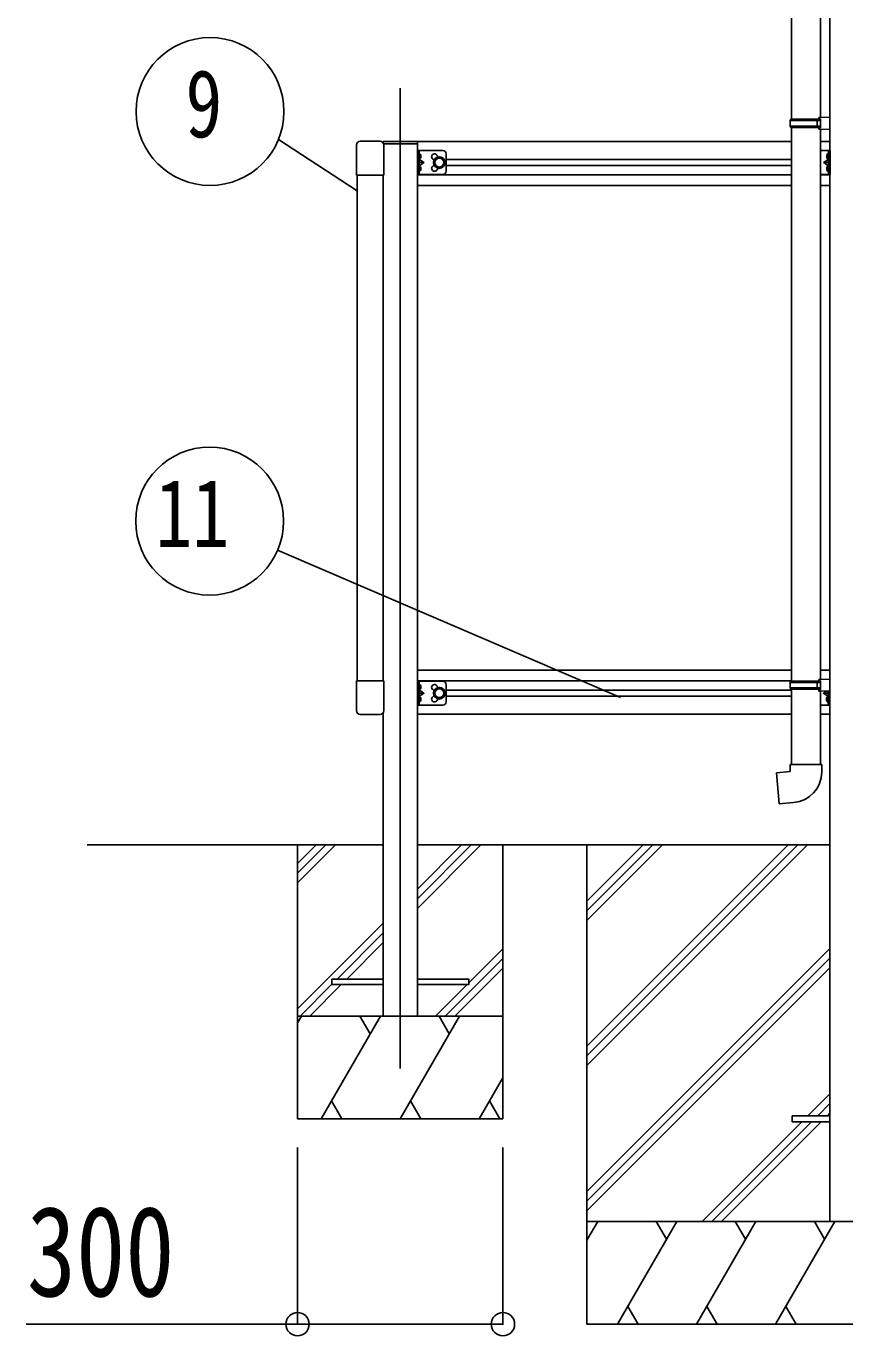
# Model space of a CAD drawing. Units: millimetres, scale not verified. Extents: x -16820 to 16820, y -11880 to 11880.
# Drawn here: x -9405 to -8209, y -5575 to -3662 of the extents above; entities that cross this region are included whole.
import ezdxf
from ezdxf.enums import TextEntityAlignment as Align

# ---------------------------------------------------------------- set-up
doc = ezdxf.new("R2010")
doc.units = ezdxf.units.MM
doc.header["$LTSCALE"] = 40
for name, color, linetype in [('0-3_YKK_12', 2, 'Continuous'), ('0-4_YKK_13', 4, 'Continuous'), ('0-5_YKK_A1', 4, 'Continuous'), ('0-6_YKK_D', 6, 'Continuous')]:
    doc.layers.add(name, color=color, linetype=linetype)
doc.styles.add('ＭＳ ゴシック', font='')
doc.styles.get('ＭＳ ゴシック').set_extended_font_data('MS Gothic')

msp = doc.modelspace()

# ---------------------------------------------------------------- linework, layer by layer
at = {"layer": '0-3_YKK_12'}
msp.add_line((-8858.8, -5184.61), (-8858.8, -3752.92), dxfattribs=at)
at = {"layer": '0-4_YKK_13'}
for p, q in [((-8287.2, -3034.13), (-8287.2, -3798.38)), ((-8245.2, -3036.68), (-8245.2, -3795.82)), ((-8289.2, -3800.38), (-8288.2, -3798.38)), ((-8289.2, -3800.38), (-8245.2, -3800.38)), ((-8289.2, -3800.38), (-8289.2, -3808.38)), ((-8288.2, -3798.38), (-8245.2, -3798.38)), ((-8249.68, -3800.38), (-8250.11, -3798.38)), ((-8247.2, -3795.88), (-8231.2, -3795.41)), ((-8247.2, -3797.88), (-8247.2, -3795.88)), ((-8247.2, -3797.88), (-8245.2, -3797.88)), ((-8231.2, -3795.41), (-8231.2, -3813.35)), ((-8289.2, -3808.38), (-8245.2, -3808.38)), ((-8289.2, -3808.38), (-8288.2, -3810.38)), ((-8288.2, -3810.38), (-8245.2, -3810.38)), ((-8287.2, -3810.38), (-8287.2, -4618.87)), ((-8247.2, -3812.88), (-8247.2, -3810.88)), ((-8247.2, -3812.88), (-8231.2, -3813.35)), ((-8245.2, -3812.94), (-8245.2, -4616.32)), ((-8922.8, -3879.76), (-8922.8, -3836.06)), ((-8917.3, -3830.56), (-8888.3, -3830.56)), ((-8883.8, -3831.06), (-8833.8, -3831.06)), ((-8883.8, -3831.06), (-8883.8, -3832.9)), ((-8883.18, -3834.06), (-8833.8, -3834.06)), ((-8882.8, -3836.06), (-8882.8, -3879.76)), ((-8833.8, -3834.06), (-8833.8, -3831.06)), ((-8833.8, -3879.06), (-8833.8, -3844.06)), ((-8796.8, -3844.06), (-8833.8, -3844.06)), ((-8831.3, -3879.06), (-8831.3, -3844.06)), ((-8244.8, -3844.06), (-8230.8, -3844.06)), ((-8233.3, -3879.06), (-8233.3, -3844.06)), ((-8230.8, -3879.06), (-8230.8, -3844.06)), ((-8831.28, -3851.41), (-8831.89, -3852.56)), ((-8831.28, -3853.7), (-8831.89, -3852.56)), ((-8831.3, -3847.86), (-8831.01, -3847.86)), ((-8831.3, -3847.86), (-8831.3, -3857.26)), ((-8831.01, -3857.26), (-8831.3, -3857.26)), ((-8831.3, -3861.56), (-8824.3, -3861.56)), ((-8829.19, -3850.41), (-8831.21, -3851.41)), ((-8829.19, -3854.71), (-8831.21, -3853.7)), ((-8831.01, -3847.86), (-8831.01, -3857.26)), ((-8791.8, -3874.06), (-8791.8, -3849.06)), ((-8233.3, -3861.56), (-8240.3, -3861.56)), ((-8235.41, -3850.41), (-8233.39, -3851.41)), ((-8235.41, -3854.71), (-8233.39, -3853.7)), ((-8233.3, -3847.86), (-8233.59, -3847.86)), ((-8233.59, -3847.86), (-8233.59, -3857.26)), ((-8233.59, -3857.26), (-8233.3, -3857.26)), ((-8233.33, -3851.41), (-8232.72, -3852.56)), ((-8233.33, -3853.7), (-8232.72, -3852.56)), ((-8233.3, -3847.86), (-8233.3, -3857.26)), ((-8882.8, -3879.76), (-8922.8, -3879.76)), ((-8796.8, -3879.06), (-8833.8, -3879.06)), ((-8831.28, -3869.41), (-8831.89, -3870.56)), ((-8831.28, -3871.7), (-8831.89, -3870.56)), ((-8831.01, -3865.86), (-8831.3, -3865.86)), ((-8831.3, -3875.26), (-8831.3, -3865.86)), ((-8831.3, -3875.26), (-8831.01, -3875.26)), ((-8829.19, -3868.41), (-8831.21, -3869.41)), ((-8829.19, -3872.71), (-8831.21, -3871.7)), ((-8831.01, -3875.26), (-8831.01, -3865.86)), ((-8244.8, -3879.06), (-8230.8, -3879.06)), ((-8235.41, -3868.41), (-8233.39, -3869.41)), ((-8235.41, -3872.71), (-8233.39, -3871.7)), ((-8233.59, -3865.86), (-8233.3, -3865.86)), ((-8233.59, -3875.26), (-8233.59, -3865.86)), ((-8233.3, -3875.26), (-8233.59, -3875.26)), ((-8233.33, -3869.41), (-8232.72, -3870.56)), ((-8233.33, -3871.7), (-8232.72, -3870.56)), ((-8233.3, -3875.26), (-8233.3, -3865.86)), ((-8922.8, -4618.36), (-8922.8, -4662.06)), ((-8882.8, -4618.36), (-8922.8, -4618.36)), ((-8882.8, -4662.06), (-8882.8, -4618.36)), ((-8833.8, -4654.06), (-8833.8, -4619.06)), ((-8796.8, -4619.06), (-8833.8, -4619.06)), ((-8831.28, -4626.41), (-8831.89, -4627.56)), ((-8831.28, -4628.7), (-8831.89, -4627.56)), ((-8831.3, -4654.06), (-8831.3, -4619.06)), ((-8831.3, -4622.86), (-8831.01, -4622.86)), ((-8831.3, -4622.86), (-8831.3, -4632.26)), ((-8829.19, -4625.41), (-8831.21, -4626.41)), ((-8831.01, -4622.86), (-8831.01, -4632.26)), ((-8791.8, -4649.06), (-8791.8, -4624.06)), ((-8289.2, -4620.87), (-8288.2, -4618.87)), ((-8289.2, -4620.87), (-8245.2, -4620.87)), ((-8289.2, -4620.87), (-8289.2, -4628.87)), ((-8288.2, -4618.87), (-8245.2, -4618.87)), ((-8249.68, -4620.87), (-8250.11, -4618.87)), ((-8247.2, -4616.37), (-8231.2, -4615.9)), ((-8247.2, -4618.37), (-8247.2, -4616.37)), ((-8247.2, -4618.37), (-8245.2, -4618.37)), ((-8231.2, -4615.9), (-8231.2, -4633.43)), ((-8231.2, -4619.06), (-8231.2, -4654.06)), ((-8831.28, -4644.41), (-8831.89, -4645.56)), ((-8831.28, -4646.7), (-8831.89, -4645.56)), ((-8831.01, -4632.26), (-8831.3, -4632.26)), ((-8831.3, -4636.56), (-8824.3, -4636.56)), ((-8831.01, -4640.86), (-8831.3, -4640.86)), ((-8831.3, -4650.26), (-8831.3, -4640.86)), ((-8829.19, -4629.71), (-8831.21, -4628.7)), ((-8829.19, -4643.41), (-8831.21, -4644.41)), ((-8829.19, -4647.71), (-8831.21, -4646.7)), ((-8831.01, -4650.26), (-8831.01, -4640.86)), ((-8289.2, -4628.87), (-8245.2, -4628.87)), ((-8289.2, -4628.87), (-8288.2, -4630.87)), ((-8288.2, -4630.87), (-8245.2, -4630.87)), ((-8287.2, -4740.88), (-8287.2, -4630.87)), ((-8247.2, -4633.37), (-8247.2, -4631.37)), ((-8247.2, -4633.18), (-8231.2, -4633.65)), ((-8247.2, -4633.37), (-8245.2, -4633.43)), ((-8245.2, -4633.43), (-8245.2, -4740.88)), ((-8233.7, -4636.56), (-8240.7, -4636.56)), ((-8235.81, -4643.41), (-8233.79, -4644.41)), ((-8235.81, -4647.71), (-8233.79, -4646.7)), ((-8233.99, -4640.86), (-8233.7, -4640.86)), ((-8233.99, -4650.26), (-8233.99, -4640.86)), ((-8233.73, -4644.41), (-8233.12, -4645.56)), ((-8233.73, -4646.7), (-8233.12, -4645.56)), ((-8233.7, -4633.58), (-8233.7, -4654.06)), ((-8233.7, -4650.26), (-8233.7, -4640.86)), ((-8796.8, -4654.06), (-8833.8, -4654.06)), ((-8831.3, -4650.26), (-8831.01, -4650.26)), ((-8245.2, -4654.06), (-8231.2, -4654.06)), ((-8233.7, -4650.26), (-8233.99, -4650.26)), ((-8917.3, -4667.56), (-8888.3, -4667.56)), ((-8289.2, -4740.88), (-8243.2, -4740.88)), ((-8289.2, -4750.88), (-8289.2, -4740.88)), ((-8243.2, -4740.88), (-8243.2, -4751.79)), ((-8883.8, -5054.06), (-8958.8, -5054.06)), ((-8833.8, -5062.06), (-8758.8, -5062.06)), ((-8286.2, -5253.56), (-8286.2, -5262.56)), ((-8286.2, -5253.56), (-8231.4, -5253.56)), ((-8286.2, -5262.56), (-8231.4, -5262.56))]:
    msp.add_line(p, q, dxfattribs=at)
for points in [[(-8249.68, -3800.38), (-8249.68, -3808.38), (-8250.11, -3810.38)], [(-8247.2, -3810.88), (-8245.2, -3810.88), (-8245.2, -3797.88)], [(-8830.7, -3866.13), (-8824.3, -3861.56), (-8830.7, -3856.99)], [(-8233.9, -3866.13), (-8240.3, -3861.56), (-8233.9, -3856.99)], [(-8249.68, -4620.87), (-8249.68, -4628.87), (-8250.11, -4630.87)], [(-8247.2, -4631.37), (-8245.2, -4631.37), (-8245.2, -4618.37)], [(-8830.7, -4641.13), (-8824.3, -4636.56), (-8830.7, -4631.99)], [(-8236.42, -4633.5), (-8240.7, -4636.56), (-8234.3, -4641.13)], [(-8284.28, -4796.25), (-8305.12, -4798.07), (-8309.13, -4752.62), (-8289.2, -4750.88)], [(-8958.8, -5054.06), (-8958.8, -5062.06), (-8883.8, -5062.06)], [(-8758.8, -5062.06), (-8758.8, -5054.06), (-8833.8, -5054.06)]]:
    msp.add_lwpolyline(points, dxfattribs=at)
for points in [[(-8801.8, -3854.05), (-8808.3, -3857.81), (-8808.3, -3865.31), (-8801.8, -3869.06), (-8795.3, -3865.31), (-8795.3, -3857.81)], [(-8801.8, -4629.05), (-8808.3, -4632.81), (-8808.3, -4640.31), (-8801.8, -4644.06), (-8795.3, -4640.31), (-8795.3, -4632.81)]]:
    msp.add_lwpolyline(points, close=True, dxfattribs=at)
for centre, radius in [((-8801.8, -3861.56), 8.5), ((-8801.8, -3861.56), 7.5), ((-8801.8, -3861.56), 6.5), ((-8801.8, -4636.56), 8.5), ((-8801.8, -4636.56), 7.5), ((-8801.8, -4636.56), 6.5)]:
    msp.add_circle(centre, radius, dxfattribs=at)
for centre, radius, start, end in [((-8917.3, -3836.06), 5.5, 90, 180), ((-8888.3, -3836.06), 5.5, 0, 90), ((-8796.8, -3849.06), 5, 0, 90), ((-8834.9, -3852.56), 6.1, 309.60193, 50.39807), ((-8808.8, -3853.06), 4.25, 353.70569, 265.23923), ((-8229.7, -3852.56), 6.1, 129.60193, 230.39807), ((-8834.9, -3870.56), 6.1, 309.60193, 50.39807), ((-8808.8, -3870.06), 4.25, 94.76077, 6.29431), ((-8796.8, -3874.06), 5, 270, 0), ((-8229.7, -3870.56), 6.1, 129.60193, 230.39807), ((-8834.9, -4627.56), 6.1, 309.60193, 50.39807), ((-8808.8, -4628.06), 4.25, 353.70569, 265.23923), ((-8796.8, -4624.06), 5, 0, 90), ((-8834.9, -4645.56), 6.1, 309.60193, 50.39807), ((-8808.8, -4645.06), 4.25, 94.76077, 6.29431), ((-8230.1, -4645.56), 6.1, 129.60193, 230.39807), ((-8917.3, -4662.06), 5.5, 180, 270), ((-8888.3, -4662.06), 5.5, 270, 0), ((-8796.8, -4649.06), 5, 270, 0), ((-8287.85, -4751.74), 44.65, 274.58477, 359.9367)]:
    msp.add_arc(centre, radius, start, end, dxfattribs=at)
at = {"layer": '0-5_YKK_A1'}
for p, q in [((-8231.2, -5408.06), (-8231.2, -2729.06)), ((-8286.8, -3831.06), (-8833.8, -3831.06)), ((-8833.8, -5108.06), (-8833.8, -3834.06)), ((-8230.8, -3831.06), (-8244.8, -3831.06)), ((-8791.8, -3857.06), (-8286.8, -3857.06)), ((-8921.8, -4618.36), (-8921.8, -3879.76)), ((-8883.8, -3879.76), (-8883.8, -4618.36)), ((-8833.8, -3879.56), (-8286.8, -3879.56)), ((-8791.8, -3866.06), (-8286.8, -3866.06)), ((-8244.8, -3879.56), (-8230.8, -3879.56)), ((-8286.8, -3895.06), (-8833.8, -3895.06)), ((-8244.8, -3895.06), (-8230.8, -3895.06)), ((-8833.8, -4603.06), (-8287.2, -4603.06)), ((-8245.2, -4603.06), (-8231.2, -4603.06)), ((-8833.8, -4618.56), (-8287.2, -4618.56)), ((-8791.8, -4632.06), (-8287.2, -4632.06)), ((-8791.8, -4641.06), (-8287.2, -4641.06)), ((-8883.8, -5108.06), (-8883.8, -4665.22)), ((-8833.8, -4667.06), (-8287.2, -4667.06)), ((-8245.2, -4667.06), (-8231.2, -4667.06)), ((-9316.04, -4858.06), (-8884, -4858.06)), ((-9008.8, -4858.06), (-9008.8, -5258.06)), ((-9008.8, -4885.41), (-8981.45, -4858.06)), ((-9008.8, -4899.55), (-8967.31, -4858.06)), ((-9008.8, -4913.69), (-8953.17, -4858.06)), ((-8834, -4858.06), (-8231, -4858.06)), ((-8833.8, -4950.82), (-8741.04, -4858.06)), ((-8833.8, -4936.68), (-8755.18, -4858.06)), ((-8833.8, -4922.54), (-8769.32, -4858.06)), ((-8708.8, -5258.06), (-8708.8, -4858.06)), ((-8586.2, -4858.06), (-8586.2, -5558.06)), ((-8586.2, -5152.23), (-8292.02, -4858.06)), ((-8586.2, -5166.38), (-8277.88, -4858.06)), ((-8586.2, -5180.52), (-8263.74, -4858.06)), ((-8586.2, -4968.39), (-8475.87, -4858.06)), ((-8586.2, -4954.25), (-8490.01, -4858.06)), ((-8586.2, -4940.1), (-8504.15, -4858.06)), ((-9008.8, -5097.54), (-8883.8, -4972.54)), ((-8951.18, -5054.06), (-8883.8, -4986.68)), ((-8937.04, -5054.06), (-8883.8, -5000.82)), ((-8758.8, -5059.67), (-8708.8, -5009.67)), ((-8586.2, -5364.37), (-8231.4, -5009.57)), ((-8793.05, -5108.06), (-8708.8, -5023.81)), ((-8586.2, -5378.51), (-8231.4, -5023.71)), ((-8778.91, -5108.06), (-8708.8, -5037.95)), ((-8586.2, -5392.65), (-8231.4, -5037.85)), ((-9005.18, -5108.06), (-8958.8, -5061.68)), ((-8991.04, -5108.06), (-8945.04, -5062.06)), ((-8807.19, -5108.06), (-8761.19, -5062.06)), ((-9008.8, -5117.87), (-9003.14, -5108.06)), ((-9008.8, -5108.06), (-8708.8, -5108.06)), ((-8974.27, -5258.06), (-8887.67, -5108.06)), ((-8902.67, -5134.04), (-8917.67, -5108.06)), ((-8858.8, -5258.06), (-8772.2, -5108.06)), ((-8787.2, -5134.04), (-8802.2, -5108.06)), ((-8743.33, -5258.06), (-8708.8, -5198.26)), ((-8959.27, -5232.08), (-8944.27, -5258.06)), ((-8843.8, -5232.08), (-8828.8, -5258.06)), ((-8728.33, -5232.08), (-8713.33, -5258.06)), ((-8263.26, -5253.56), (-8231.4, -5221.7)), ((-8249.12, -5253.56), (-8231.4, -5235.84)), ((-9008.8, -5258.06), (-8708.8, -5258.06)), ((-8234.98, -5253.56), (-8231.4, -5249.98)), ((-8417.76, -5408.06), (-8272.26, -5262.56)), ((-8403.62, -5408.06), (-8258.12, -5262.56)), ((-8389.48, -5408.06), (-8243.98, -5262.56)), ((-7786.2, -5408.06), (-8586.2, -5408.06)), ((-8586.2, -5435.56), (-8570.32, -5408.06)), ((-8541.46, -5558.06), (-8454.85, -5408.06)), ((-8469.85, -5434.04), (-8484.85, -5408.06)), ((-8425.99, -5558.06), (-8339.38, -5408.06)), ((-8354.38, -5434.04), (-8369.39, -5408.06)), ((-8310.52, -5558.06), (-8223.91, -5408.06)), ((-8238.91, -5434.04), (-8253.91, -5408.06)), ((-8526.46, -5532.08), (-8511.46, -5558.06)), ((-8410.99, -5532.08), (-8395.99, -5558.06)), ((-8295.52, -5532.08), (-8280.52, -5558.06)), ((-8586.2, -5558.06), (-7786.2, -5558.06))]:
    msp.add_line(p, q, dxfattribs=at)
at = {"layer": '0-6_YKK_D'}
for p, q in [((-8921.8, -3902.72), (-9036.73, -3827.95)), ((-8537.3, -4643), (-9038.01, -4427.86)), ((-9008.8, -5299.85), (-9008.8, -5559.06)), ((-8708.8, -5299.85), (-8708.8, -5559.06))]:
    msp.add_line(p, q, dxfattribs=at)
msp.add_lwpolyline([(-8708.8, -5558.06), (-9008.8, -5558.06), (-9405.2, -5558.06)], dxfattribs=at)
for centre, radius in [((-9136.65, -3786.97), 108), ((-9137.24, -4385.22), 108), ((-9008.8, -5558.06), 17), ((-8708.8, -5558.06), 17)]:
    msp.add_circle(centre, radius, dxfattribs=at)

# ---------------------------------------------------------------- texts
at = {"layer": '0-6_YKK_D', "style": 'ＭＳ ゴシック', "width": 0.8}
for s, height, p in [('9', 98.97, (-9172.65, -3854.47)), ('11', 98.97, (-9216.44, -4452.72)), ('300', 132, (-9404.2, -5557.06))]:
    msp.add_text(s, height=height, dxfattribs=at).set_placement(p, align=Align.BOTTOM_LEFT)

doc.saveas('drawing.dxf')
